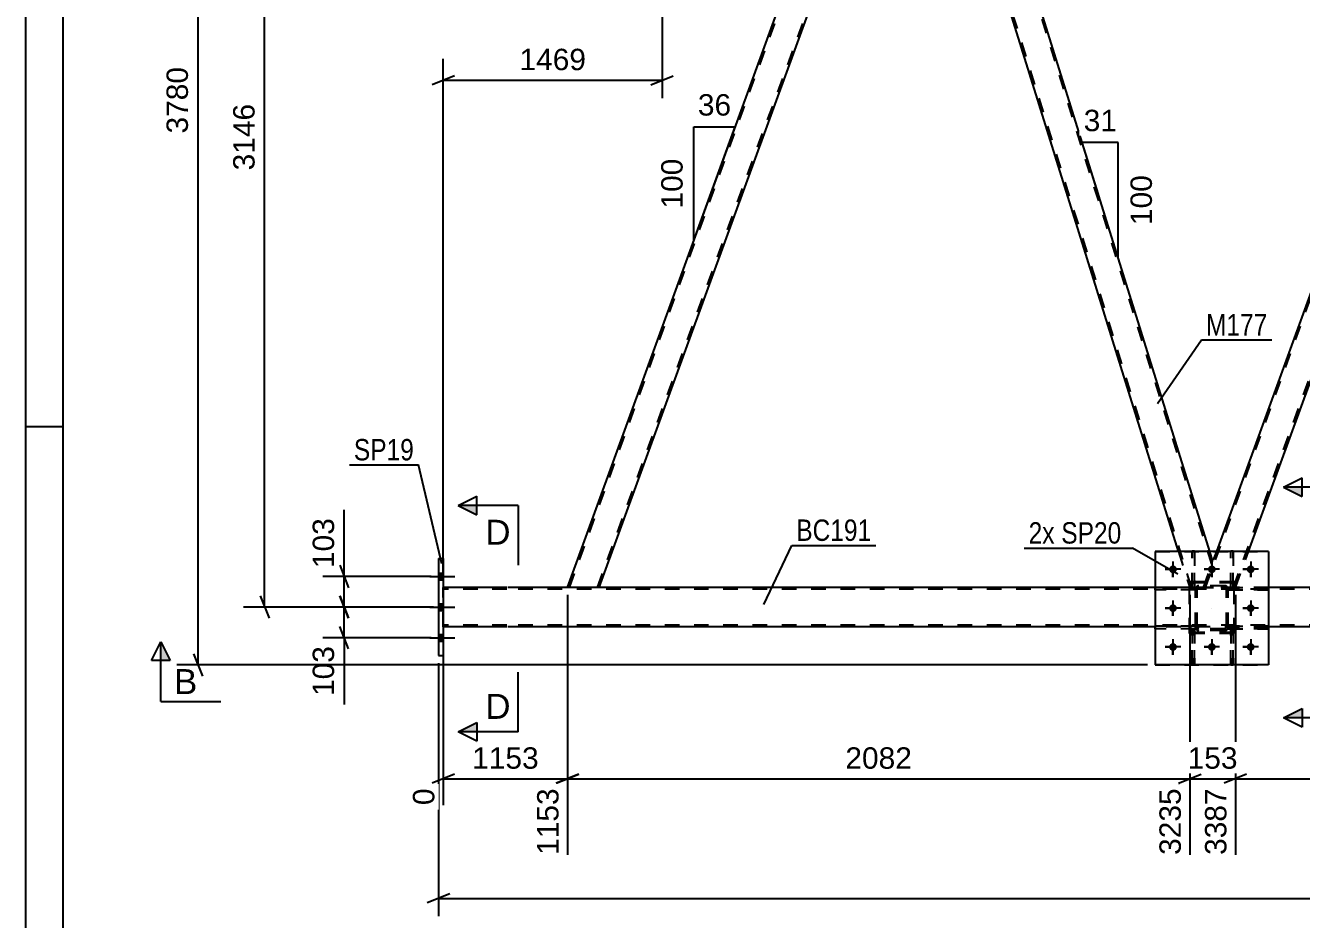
# Model space of a CAD drawing. Header units: millimetres. Extents: x -115 to 726, y -400 to 194.
# Drawn here: x -114.7 to 56.1, y -167.7 to -48 of the extents above; entities that cross this region are included whole.
import ezdxf

# ---------------------------------------------------------------- set-up
doc = ezdxf.new("R2010")
doc.units = ezdxf.units.MM
doc.linetypes.add('DXK_LINE_DOT2', pattern=[3.9198, 1.9599, -1.9599])
doc.linetypes.add('DXK_LINE_DOT3', pattern=[5.9187, 2.979, -0.9799, 0.9799, -0.9799])
doc.styles.add('Arial', font='arial.ttf', dxfattribs={"height": 0.2})
doc.styles.add('Arial Narrow', font='ARIALN.TTF', dxfattribs={"height": 0.2})

# ---------------------------------------------------------------- blocks, each defined once
blk = doc.blocks.new('Unknown-203724152-1113')
at = {"color": 5, "linetype": 'Continuous'}
for p, q in [((-114.68, 194.3), (-114.68, -399.7)), ((-109.68, 189.3), (-109.68, -394.7)), ((-109.68, -101.7), (-114.68, -101.7))]:
    blk.add_line(p, q, dxfattribs=at)
blk = doc.blocks.new('Bolt-203724152-3421 - 2793')
at = {"linetype": 'Continuous'}
for points in [[(39.42, -120.8, -1), (38.38, -120.8, -1)], [(44.62, -120.8, -1), (43.58, -120.8, -1)], [(49.82, -120.8, -1), (48.78, -120.8, -1)], [(39.42, -126, -1), (38.38, -126, -1)], [(49.82, -126, -1), (48.78, -126, -1)], [(39.42, -131.2, -1), (38.38, -131.2, -1)], [(44.62, -131.2, -1), (43.58, -131.2, -1)], [(49.82, -131.2, -1), (48.78, -131.2, -1)]]:
    blk.add_hatch(color=1, dxfattribs=at).paths.add_polyline_path(points)
at = {"color": 1, "linetype": 'Continuous'}
for p, q in [((39.94, -120.8), (37.86, -120.8)), ((38.9, -119.76), (38.9, -121.84)), ((45.14, -120.8), (43.06, -120.8)), ((44.1, -119.76), (44.1, -121.84)), ((50.34, -120.8), (48.26, -120.8)), ((49.3, -119.76), (49.3, -121.84)), ((39.94, -126), (37.86, -126)), ((38.9, -124.96), (38.9, -127.04)), ((50.34, -126), (48.26, -126)), ((49.3, -124.96), (49.3, -127.04)), ((39.94, -131.2), (37.86, -131.2)), ((38.9, -130.16), (38.9, -132.24)), ((45.14, -131.2), (43.06, -131.2)), ((44.1, -130.16), (44.1, -132.24)), ((50.34, -131.2), (48.26, -131.2)), ((49.3, -130.16), (49.3, -132.24))]:
    blk.add_line(p, q, dxfattribs=at)
blk = doc.blocks.new('Part-203724152-3171 - 2793')
at = {"color": 7, "linetype": 'DXK_LINE_DOT2'}
for p, q in [((51.7, -123.23), (46.3, -123.23)), ((46.3, -123.23), (46.3, -123.55)), ((46.3, -123.55), (51.7, -123.55)), ((46.9, -123.55), (46.9, -123.23)), ((51.7, -123.55), (51.7, -123.23))]:
    blk.add_line(p, q, dxfattribs=at)
blk = doc.blocks.new('Part-203724152-3135 - 2793')
at = {"color": 7, "linetype": 'DXK_LINE_DOT2'}
for p, q in [((46.65, -133.59), (46.65, -128.76)), ((46.65, -128.76), (46.97, -128.76)), ((46.65, -129.36), (46.97, -129.36)), ((46.97, -128.76), (46.97, -133.59)), ((46.97, -133.59), (46.65, -133.59))]:
    blk.add_line(p, q, dxfattribs=at)
blk = doc.blocks.new('Part-203724152-3162 - 2793')
at = {"color": 7, "linetype": 'DXK_LINE_DOT2'}
for p, q in [((47.1, -122.46), (41.1, -122.46)), ((41.1, -129.26), (41.1, -122.46)), ((47.1, -129.26), (47.1, -122.46)), ((47.1, -129.26), (41.1, -129.26))]:
    blk.add_line(p, q, dxfattribs=at)
blk = doc.blocks.new('Part-203724152-3001 - 2793')
at = {"color": 2, "linetype": 'Continuous'}
for p, q in [((-42.14, -123.22), (1.83, -2.4)), ((-37.89, -123.22), (4.69, -6.25))]:
    blk.add_line(p, q, dxfattribs=at)
at = {"color": 7, "linetype": 'DXK_LINE_DOT2'}
for p, q in [((-41.89, -123.22), (2.23, -2)), ((-38.14, -123.22), (5.98, -2)), ((1.83, -2.4), (1.98, -2)), ((6.23, -2), (1.98, -2)), ((4.69, -6.25), (6.23, -2)), ((-37.89, -123.22), (-42.14, -123.22))]:
    blk.add_line(p, q, dxfattribs=at)
blk = doc.blocks.new('Part-203724152-3046 - 2793')
at = {"color": 2, "linetype": 'Continuous'}
for p, q in [((6.09, -2.4), (4.69, -6.25)), ((43.83, -118.4), (7.68, -2.4)), ((39.64, -118.4), (4.69, -6.25))]:
    blk.add_line(p, q, dxfattribs=at)
at = {"color": 7, "linetype": 'DXK_LINE_DOT2'}
for p, q in [((6.23, -2), (6.09, -2.4)), ((7.55, -2), (6.23, -2)), ((44.12, -120.12), (7.3, -2)), ((7.68, -2.4), (7.55, -2)), ((41.4, -123.22), (4.82, -5.88)), ((39.64, -118.4), (41.15, -123.22)), ((44.25, -119.75), (43.83, -118.4)), ((42.99, -123.22), (44.25, -119.75)), ((41.15, -123.22), (42.99, -123.22))]:
    blk.add_line(p, q, dxfattribs=at)
blk = doc.blocks.new('Part-203724152-3051 - 2793')
at = {"color": 7, "linetype": 'DXK_LINE_DOT2'}
for p, q in [((43.25, -123.22), (87.37, -2)), ((46.99, -123.22), (91.11, -2)), ((87.11, -2), (86.97, -2.4)), ((90.62, -2), (87.11, -2)), ((87.37, -2), (87.39, -2)), ((89.82, -6.25), (91.37, -2)), ((42.99, -123.22), (44.75, -118.4)), ((47.25, -123.22), (49, -118.4)), ((47.25, -123.22), (42.99, -123.22))]:
    blk.add_line(p, q, dxfattribs=at)
at = {"color": 2, "linetype": 'Continuous'}
for p, q in [((44.75, -118.4), (86.97, -2.4)), ((91.37, -2), (90.62, -2)), ((49, -118.4), (89.82, -6.25))]:
    blk.add_line(p, q, dxfattribs=at)
blk = doc.blocks.new('Part-203724152-3169 - 2793')
at = {"color": 7, "linetype": 'DXK_LINE_DOT2'}
for p, q in [((41.9, -123.23), (36.5, -123.23)), ((36.5, -123.23), (36.5, -123.55)), ((41.9, -123.55), (36.5, -123.55)), ((41.3, -123.55), (41.3, -123.23)), ((41.9, -123.55), (41.9, -123.23))]:
    blk.add_line(p, q, dxfattribs=at)
blk = doc.blocks.new('Part-203724152-3165 - 2793')
at = {"color": 7, "linetype": 'DXK_LINE_DOT2'}
for p, q in [((41.45, -133.59), (41.45, -128.76)), ((41.45, -128.76), (41.77, -128.76)), ((41.45, -129.36), (41.77, -129.36)), ((41.77, -128.76), (41.77, -133.59)), ((41.77, -133.59), (41.45, -133.59))]:
    blk.add_line(p, q, dxfattribs=at)
blk = doc.blocks.new('Part-203724152-3096 - 2793')
at = {"color": 2, "linetype": 'Continuous'}
for p, q in [((-59.4, -119.36), (-58.76, -119.36)), ((-59.4, -119.36), (-59.4, -132.36)), ((-58.76, -119.36), (-58.76, -132.36)), ((-59.4, -132.36), (-58.76, -132.36))]:
    blk.add_line(p, q, dxfattribs=at)
blk = doc.blocks.new('Part-203724152-3101 - 2793')
at = {"color": 7, "linetype": 'DXK_LINE_DOT2'}
for p, q in [((36.5, -118.4), (51.7, -118.4)), ((36.5, -118.4), (36.5, -133.6)), ((51.7, -118.4), (51.7, -133.6)), ((36.5, -133.6), (51.7, -133.6))]:
    blk.add_line(p, q, dxfattribs=at)
blk = doc.blocks.new('Part-203724152-3137 - 2793')
at = {"color": 7, "linetype": 'DXK_LINE_DOT2'}
for p, q in [((46.65, -123.24), (46.65, -118.39)), ((46.65, -118.39), (46.97, -118.39)), ((46.97, -118.39), (46.97, -123.24)), ((46.65, -122.64), (46.97, -122.64)), ((46.97, -123.24), (46.65, -123.24))]:
    blk.add_line(p, q, dxfattribs=at)
blk = doc.blocks.new('Part-203724152-3144 - 2793')
at = {"color": 7, "linetype": 'DXK_LINE_DOT2'}
for p, q in [((46.97, -128.76), (46.65, -128.76)), ((46.65, -128.76), (46.65, -133.59)), ((46.65, -129.36), (46.97, -129.36)), ((46.97, -133.59), (46.97, -128.76)), ((46.65, -133.59), (46.97, -133.59))]:
    blk.add_line(p, q, dxfattribs=at)
blk = doc.blocks.new('Part-203724152-3146 - 2793')
at = {"color": 2, "linetype": 'Continuous'}
for p, q in [((46.65, -118.4), (46.65, -118.39)), ((46.97, -118.39), (46.65, -118.39)), ((46.97, -118.4), (46.97, -118.39))]:
    blk.add_line(p, q, dxfattribs=at)
at = {"color": 7, "linetype": 'DXK_LINE_DOT2'}
for p, q in [((46.65, -123.24), (46.65, -118.4)), ((46.97, -123.24), (46.97, -118.4)), ((46.65, -122.64), (46.97, -122.64)), ((46.97, -123.24), (46.65, -123.24))]:
    blk.add_line(p, q, dxfattribs=at)
blk = doc.blocks.new('Part-203724152-3163 - 2793')
at = {"color": 7, "linetype": 'DXK_LINE_DOT2'}
for p, q in [((41.9, -123.48), (41.93, -123.29)), ((41.93, -123.29), (41.9, -123.48)), ((41.9, -128.52), (41.9, -123.48)), ((42.14, -123.48), (42.15, -123.38)), ((42.14, -128.52), (42.14, -123.48)), ((42.15, -123.38), (42.21, -123.31)), ((42.19, -123.03), (42.38, -123)), ((42.38, -123), (42.19, -123.03)), ((42.21, -123.31), (42.28, -123.25)), ((42.28, -123.25), (42.38, -123.24)), ((45.82, -123), (42.38, -123)), ((42.38, -123.24), (45.82, -123.24)), ((45.82, -123), (46, -123.03)), ((46, -123.03), (45.82, -123)), ((45.82, -123.24), (45.91, -123.25)), ((45.91, -123.25), (45.99, -123.31)), ((45.99, -123.31), (46.04, -123.38)), ((46.04, -123.38), (46.06, -123.48)), ((46.06, -128.52), (46.06, -123.48)), ((46.26, -123.29), (46.3, -123.48)), ((46.3, -123.48), (46.26, -123.29)), ((46.3, -128.52), (46.3, -123.48)), ((41.93, -128.7), (41.9, -128.52)), ((41.9, -128.52), (41.93, -128.7)), ((42.15, -128.61), (42.14, -128.52)), ((42.21, -128.69), (42.15, -128.61)), ((42.38, -129), (42.19, -128.96)), ((42.19, -128.96), (42.38, -129)), ((42.28, -128.74), (42.21, -128.69)), ((42.38, -128.76), (42.28, -128.74)), ((45.82, -128.76), (42.38, -128.76)), ((45.82, -129), (42.38, -129)), ((45.91, -128.74), (45.82, -128.76)), ((46, -128.96), (45.82, -129)), ((45.82, -129), (46, -128.96)), ((45.99, -128.69), (45.91, -128.74)), ((46.04, -128.61), (45.99, -128.69)), ((46.06, -128.52), (46.04, -128.61)), ((46.3, -128.52), (46.26, -128.7)), ((46.26, -128.7), (46.3, -128.52))]:
    blk.add_line(p, q, dxfattribs=at)
at = {"color": 7, "linetype": 'DXK_LINE_DOT3'}
blk.add_line((44.1, -126), (44.1, -126), dxfattribs=at)
at = {"color": 7, "linetype": 'DXK_LINE_DOT2'}
for centre, start, end in [((42.38, -123.48), 112.5, 157.5), ((42.38, -123.48), 112.5, 157.5), ((45.82, -123.48), 22.5, 67.5), ((45.82, -123.48), 22.5, 67.5), ((42.38, -128.52), 202.5, 247.5), ((42.38, -128.52), 202.5, 247.5), ((45.82, -128.52), 292.5, 337.5), ((45.82, -128.52), 292.5, 337.5)]:
    blk.add_arc(centre, 0.48, start, end, dxfattribs=at)
blk = doc.blocks.new('Part-203724152-3167 - 2793')
at = {"color": 7, "linetype": 'DXK_LINE_DOT2'}
for p, q in [((41.45, -123.24), (41.45, -118.39)), ((41.45, -118.39), (41.77, -118.39)), ((41.77, -118.39), (41.77, -123.24)), ((41.45, -122.64), (41.77, -122.64)), ((41.45, -123.2), (41.45, -123.24)), ((41.77, -123.24), (41.45, -123.24))]:
    blk.add_line(p, q, dxfattribs=at)
blk = doc.blocks.new('Part-203724152-3168 - 2793')
at = {"color": 7, "linetype": 'DXK_LINE_DOT2'}
for p, q in [((41.9, -128.43), (36.5, -128.43)), ((36.5, -128.43), (36.5, -128.75)), ((41.9, -128.75), (36.5, -128.75)), ((41.3, -128.75), (41.3, -128.43)), ((41.9, -128.75), (41.9, -128.43))]:
    blk.add_line(p, q, dxfattribs=at)
blk = doc.blocks.new('Part-203724152-3170 - 2793')
at = {"color": 7, "linetype": 'DXK_LINE_DOT2'}
for p, q in [((51.7, -128.43), (46.3, -128.43)), ((46.3, -128.43), (46.3, -128.75)), ((46.3, -128.75), (51.7, -128.75)), ((46.9, -128.75), (46.9, -128.43)), ((51.7, -128.75), (51.7, -128.43))]:
    blk.add_line(p, q, dxfattribs=at)
blk = doc.blocks.new('Part-203724152-3172 - 2793')
at = {"color": 7, "linetype": 'DXK_LINE_DOT2'}
for p, q in [((41.9, -123.48), (41.93, -123.29)), ((41.93, -123.29), (41.9, -123.48)), ((41.9, -128.52), (41.9, -123.48)), ((42.14, -123.48), (42.15, -123.38)), ((42.14, -128.52), (42.14, -123.48)), ((42.15, -123.38), (42.21, -123.31)), ((42.19, -123.03), (42.38, -123)), ((42.38, -123), (42.19, -123.03)), ((42.21, -123.31), (42.28, -123.25)), ((42.28, -123.25), (42.38, -123.24)), ((45.82, -123), (42.38, -123)), ((42.38, -123.24), (45.82, -123.24)), ((45.82, -123), (46, -123.03)), ((46, -123.03), (45.82, -123)), ((45.82, -123.24), (45.91, -123.25)), ((45.91, -123.25), (45.99, -123.31)), ((45.99, -123.31), (46.04, -123.38)), ((46.04, -123.38), (46.06, -123.48)), ((46.06, -128.52), (46.06, -123.48)), ((46.26, -123.29), (46.3, -123.48)), ((46.3, -123.48), (46.26, -123.29)), ((46.3, -128.52), (46.3, -123.48)), ((41.93, -128.7), (41.9, -128.52)), ((41.9, -128.52), (41.93, -128.7)), ((42.15, -128.61), (42.14, -128.52)), ((42.21, -128.69), (42.15, -128.61)), ((42.38, -129), (42.19, -128.96)), ((42.19, -128.96), (42.38, -129)), ((42.28, -128.74), (42.21, -128.69)), ((42.38, -128.76), (42.28, -128.74)), ((45.82, -128.76), (42.38, -128.76)), ((45.82, -129), (42.38, -129)), ((45.91, -128.74), (45.82, -128.76)), ((46, -128.96), (45.82, -129)), ((45.82, -129), (46, -128.96)), ((45.99, -128.69), (45.91, -128.74)), ((46.04, -128.61), (45.99, -128.69)), ((46.06, -128.52), (46.04, -128.61)), ((46.3, -128.52), (46.26, -128.7)), ((46.26, -128.7), (46.3, -128.52))]:
    blk.add_line(p, q, dxfattribs=at)
at = {"color": 7, "linetype": 'DXK_LINE_DOT3'}
blk.add_line((44.1, -126), (44.1, -126), dxfattribs=at)
at = {"color": 7, "linetype": 'DXK_LINE_DOT2'}
for centre, start, end in [((42.38, -123.48), 112.5, 157.5), ((42.38, -123.48), 112.5, 157.5), ((45.82, -123.48), 22.5, 67.5), ((45.82, -123.48), 22.5, 67.5), ((42.38, -128.52), 202.5, 247.5), ((42.38, -128.52), 202.5, 247.5), ((45.82, -128.52), 292.5, 337.5), ((45.82, -128.52), 292.5, 337.5)]:
    blk.add_arc(centre, 0.48, start, end, dxfattribs=at)
blk = doc.blocks.new('Part-203724152-3174 - 2793')
at = {"color": 7, "linetype": 'DXK_LINE_DOT2'}
for p, q in [((41.77, -128.76), (41.45, -128.76)), ((41.45, -128.76), (41.45, -133.59)), ((41.45, -129.36), (41.77, -129.36)), ((41.77, -133.59), (41.77, -128.76)), ((41.45, -133.59), (41.77, -133.59))]:
    blk.add_line(p, q, dxfattribs=at)
blk = doc.blocks.new('Part-203724152-3176 - 2793')
at = {"color": 2, "linetype": 'Continuous'}
for p, q in [((41.45, -118.4), (41.45, -118.39)), ((41.77, -118.39), (41.45, -118.39)), ((41.77, -118.4), (41.77, -118.39))]:
    blk.add_line(p, q, dxfattribs=at)
at = {"color": 7, "linetype": 'DXK_LINE_DOT2'}
for p, q in [((41.45, -123.24), (41.45, -118.4)), ((41.77, -123.24), (41.77, -118.4)), ((41.45, -122.64), (41.77, -122.64)), ((41.77, -123.24), (41.45, -123.24))]:
    blk.add_line(p, q, dxfattribs=at)
blk = doc.blocks.new('Part-203724152-3177 - 2793')
at = {"color": 7, "linetype": 'DXK_LINE_DOT2'}
for p, q in [((41.9, -128.43), (36.5, -128.43)), ((36.5, -128.75), (36.5, -128.43)), ((41.9, -128.75), (36.5, -128.75)), ((41.3, -128.75), (41.3, -128.43)), ((41.9, -128.43), (41.9, -128.75))]:
    blk.add_line(p, q, dxfattribs=at)
blk = doc.blocks.new('Part-203724152-3178 - 2793')
at = {"color": 7, "linetype": 'DXK_LINE_DOT2'}
for p, q in [((41.9, -123.23), (36.5, -123.23)), ((36.5, -123.55), (36.5, -123.23)), ((41.9, -123.55), (36.5, -123.55)), ((41.3, -123.55), (41.3, -123.23)), ((41.9, -123.23), (41.9, -123.55))]:
    blk.add_line(p, q, dxfattribs=at)
blk = doc.blocks.new('Part-203724152-3179 - 2793')
at = {"color": 7, "linetype": 'DXK_LINE_DOT2'}
for p, q in [((46.3, -128.75), (46.3, -128.43)), ((46.3, -128.43), (51.7, -128.43)), ((51.7, -128.75), (46.3, -128.75)), ((46.9, -128.75), (46.9, -128.43)), ((51.7, -128.43), (51.7, -128.75))]:
    blk.add_line(p, q, dxfattribs=at)
blk = doc.blocks.new('Part-203724152-3180 - 2793')
at = {"color": 7, "linetype": 'DXK_LINE_DOT2'}
for p, q in [((46.3, -123.55), (46.3, -123.23)), ((46.3, -123.23), (51.7, -123.23)), ((51.7, -123.55), (46.3, -123.55)), ((46.9, -123.55), (46.9, -123.23)), ((51.7, -123.23), (51.7, -123.55))]:
    blk.add_line(p, q, dxfattribs=at)
blk = doc.blocks.new('Part-203724152-3190 - 2793')
at = {"color": 2, "linetype": 'Continuous'}
for p, q in [((51.7, -118.4), (36.5, -118.4)), ((36.5, -118.4), (36.5, -133.6)), ((51.7, -118.4), (51.7, -133.6)), ((51.7, -133.6), (36.5, -133.6))]:
    blk.add_line(p, q, dxfattribs=at)
blk = doc.blocks.new('Part-203724152-3410 - 2793')
at = {"color": 2, "linetype": 'Continuous'}
for p, q in [((-50.24, -123.22), (-58.76, -123.22)), ((36.5, -123.22), (-50.14, -123.22)), ((206.76, -123.22), (51.7, -123.22)), ((-50.24, -128.5), (-58.76, -128.5)), ((36.5, -128.5), (-50.14, -128.5)), ((206.76, -128.5), (51.7, -128.5))]:
    blk.add_line(p, q, dxfattribs=at)
at = {"color": 7, "linetype": 'DXK_LINE_DOT2'}
for p, q in [((-58.76, -128.5), (-58.76, -123.22)), ((-50.24, -123.46), (-58.76, -123.46)), ((623.52, -123.46), (-50.14, -123.46)), ((51.7, -123.22), (36.5, -123.22)), ((-50.24, -128.26), (-58.76, -128.26)), ((623.52, -128.26), (-50.14, -128.26)), ((51.7, -128.5), (36.5, -128.5))]:
    blk.add_line(p, q, dxfattribs=at)
blk = doc.blocks.new('Part-203724152-3411 - 2793')
at = {"color": 7, "linetype": 'DXK_LINE_DOT2'}
for p, q in [((47.1, -122.59), (41.1, -122.59)), ((41.1, -129.39), (41.1, -122.59)), ((47.1, -129.39), (47.1, -122.59)), ((47.1, -129.39), (41.1, -129.39))]:
    blk.add_line(p, q, dxfattribs=at)
blk = doc.blocks.new('Bolt-203724152-3414 - 2793')
at = {"linetype": 'Continuous'}
for points in [[(-58.76, -122.2), (-58.76, -121.32), (-59.4, -121.32), (-59.4, -122.2)], [(-58.76, -122.2), (-58.76, -121.32), (-59.4, -121.32), (-59.4, -122.2)], [(-58.76, -122.2), (-58.76, -121.32), (-59.4, -121.32), (-59.4, -122.2)], [(-58.76, -126.32), (-58.76, -125.44), (-59.4, -125.44), (-59.4, -126.32)], [(-58.76, -126.32), (-58.76, -125.44), (-59.4, -125.44), (-59.4, -126.32)], [(-58.76, -130.4), (-58.76, -129.52), (-59.4, -129.52), (-59.4, -130.4)], [(-58.76, -130.4), (-58.76, -129.52), (-59.4, -129.52), (-59.4, -130.4)], [(-58.76, -130.4), (-58.76, -129.52), (-59.4, -129.52), (-59.4, -130.4)]]:
    blk.add_hatch(color=1, dxfattribs=at).paths.add_polyline_path(points)
at = {"color": 1, "linetype": 'Continuous'}
for p, q in [((-60.56, -121.76), (-57.24, -121.76)), ((-60.56, -121.76), (-57.24, -121.76)), ((-60.56, -121.76), (-57.24, -121.76)), ((-59.4, -121.32), (-58.76, -121.32)), ((-59.4, -121.32), (-58.76, -121.32)), ((-59.4, -121.32), (-58.76, -121.32)), ((-59.4, -122.2), (-58.76, -122.2)), ((-59.4, -122.2), (-58.76, -122.2)), ((-59.4, -122.2), (-58.76, -122.2)), ((-60.56, -125.88), (-57.24, -125.88)), ((-60.56, -125.88), (-57.24, -125.88)), ((-59.4, -125.44), (-58.76, -125.44)), ((-59.4, -125.44), (-58.76, -125.44)), ((-59.4, -126.32), (-58.76, -126.32)), ((-59.4, -126.32), (-58.76, -126.32)), ((-59.4, -129.52), (-58.76, -129.52)), ((-59.4, -129.52), (-58.76, -129.52)), ((-59.4, -129.52), (-58.76, -129.52)), ((-60.56, -129.96), (-57.24, -129.96)), ((-60.56, -129.96), (-57.24, -129.96)), ((-60.56, -129.96), (-57.24, -129.96)), ((-59.4, -130.4), (-58.76, -130.4)), ((-59.4, -130.4), (-58.76, -130.4)), ((-59.4, -130.4), (-58.76, -130.4))]:
    blk.add_line(p, q, dxfattribs=at)
blk = doc.blocks.new('Bolt-203724152-3415 - 2793')
at = {"color": 1, "linetype": 'Continuous'}
for p, q in [((37.86, -120.8), (38.55, -120.8)), ((38.9, -119.76), (38.9, -120.45)), ((38.9, -121.84), (38.9, -121.14)), ((39.94, -120.8), (39.24, -120.8)), ((43.06, -120.8), (43.75, -120.8)), ((44.1, -119.76), (44.1, -120.45)), ((44.1, -121.84), (44.1, -121.14)), ((45.14, -120.8), (44.44, -120.8)), ((48.26, -120.8), (48.95, -120.8)), ((49.3, -119.76), (49.3, -120.45)), ((49.3, -121.84), (49.3, -121.14)), ((50.34, -120.8), (49.64, -120.8)), ((37.86, -126), (38.55, -126)), ((38.9, -124.96), (38.9, -125.65)), ((38.9, -127.04), (38.9, -126.34)), ((39.94, -126), (39.24, -126)), ((48.26, -126), (48.95, -126)), ((49.3, -124.96), (49.3, -125.65)), ((49.3, -127.04), (49.3, -126.34)), ((50.34, -126), (49.64, -126)), ((37.86, -131.2), (38.55, -131.2)), ((38.9, -130.16), (38.9, -130.85)), ((39.94, -131.2), (39.24, -131.2)), ((43.06, -131.2), (43.75, -131.2)), ((44.1, -130.16), (44.1, -130.85)), ((45.14, -131.2), (44.44, -131.2)), ((48.26, -131.2), (48.95, -131.2)), ((49.3, -130.16), (49.3, -130.85)), ((50.34, -131.2), (49.64, -131.2)), ((38.9, -132.24), (38.9, -131.54)), ((44.1, -132.24), (44.1, -131.54)), ((49.3, -132.24), (49.3, -131.54))]:
    blk.add_line(p, q, dxfattribs=at)
blk = doc.blocks.new('StraightDimension-203724152-3857 - 2793')
at = {"color": 7, "linetype": 'Continuous'}
for p, q in [((-59.4, -133.36), (-59.4, -167.26)), ((-57.9, -164.26), (-60.9, -165.46)), ((-59.4, -164.86), (667.81, -164.86))]:
    blk.add_line(p, q, dxfattribs=at)
blk = doc.blocks.new('StraightDimension-203724152-3690 - 2793')
at = {"color": 7, "linetype": 'Continuous'}
for p, q in [((-42.14, -124.22), (-42.14, -159.04)), ((41.15, -124.22), (41.15, -159.04)), ((-40.64, -148.25), (-43.64, -149.45)), ((39.65, -149.45), (42.65, -148.25)), ((-42.14, -148.85), (41.15, -148.85))]:
    blk.add_line(p, q, dxfattribs=at)
at = {"color": 0}
blk.add_wipeout([(4.55, -148.1), (4.55, -143.9), (-5.55, -143.9), (-5.55, -148.1)], dxfattribs=at)
at = {"color": 0, "linetype": 'Continuous'}
blk.add_wipeout([(40.55, -149.55), (36.35, -149.55), (36.35, -159.64), (40.55, -159.64)], dxfattribs=at)
at = {"color": 3, "style": 'Arial'}
blk.add_text('2082', height=2.865, dxfattribs=at).set_placement((-4.95, -147.5))
at = {"color": 3, "linetype": 'Continuous', "style": 'Arial'}
blk.add_text('3235', height=2.865, rotation=90.0002, dxfattribs=at).set_placement((39.95, -159.04))
blk = doc.blocks.new('StraightDimension-203724152-3654 - 2793')
at = {"color": 7, "linetype": 'Continuous'}
for p, q in [((47.25, -124.22), (47.25, -159.04)), ((126.28, -124.22), (126.28, -159.04)), ((48.75, -148.25), (45.75, -149.45)), ((124.78, -149.45), (127.78, -148.25)), ((47.25, -148.85), (126.28, -148.85))]:
    blk.add_line(p, q, dxfattribs=at)
at = {"color": 0}
blk.add_wipeout([(91.81, -148.1), (91.81, -143.9), (81.72, -143.9), (81.72, -148.1)], dxfattribs=at)
at = {"color": 0, "linetype": 'Continuous'}
blk.add_wipeout([(125.68, -149.55), (121.48, -149.55), (121.48, -159.64), (125.68, -159.64)], dxfattribs=at)
at = {"color": 3, "style": 'Arial'}
blk.add_text('1976', height=2.865, dxfattribs=at).set_placement((82.32, -147.5))
at = {"color": 3, "linetype": 'Continuous', "style": 'Arial'}
blk.add_text('5363', height=2.865, rotation=90.0002, dxfattribs=at).set_placement((125.08, -159.04))
blk = doc.blocks.new('StraightDimension-203724152-4254 - 2793')
at = {"color": 7, "linetype": 'Continuous'}
for p, q in [((-29.49, -3), (-29.49, -57.71)), ((-58.76, -122.22), (-58.76, -52.46)), ((-57.26, -54.71), (-60.26, -55.91)), ((-58.76, -55.31), (-29.49, -55.31)), ((-30.99, -55.91), (-27.99, -54.71))]:
    blk.add_line(p, q, dxfattribs=at)
at = {"color": 0}
blk.add_wipeout([(-39.08, -54.56), (-39.08, -50.36), (-49.17, -50.36), (-49.17, -54.56)], dxfattribs=at)
at = {"color": 3, "style": 'Arial'}
blk.add_text('1469', height=2.865, dxfattribs=at).set_placement((-48.57, -53.96))
blk = doc.blocks.new('AngleDimension-203724152-12918 - 2793')
at = {"color": 7, "linetype": 'Continuous'}
for p, q in [((28.94, -70.62), (26.76, -63.63)), ((31.58, -63.63), (26.76, -63.63)), ((31.58, -79.1), (26.76, -63.63)), ((31.58, -79.1), (31.58, -63.63))]:
    blk.add_line(p, q, dxfattribs=at)
at = {"color": 0}
for points in [[(32, -62.73), (32, -58.53), (26.35, -58.53), (26.35, -62.73)], [(36.68, -67.43), (32.48, -67.43), (32.48, -75.3), (36.68, -75.3)]]:
    blk.add_wipeout(points, dxfattribs=at)
at = {"color": 3, "style": 'Arial'}
blk.add_text('31', height=2.865, dxfattribs=at).set_placement((26.95, -62.13))
blk.add_text('100', height=2.865, rotation=90.0002, dxfattribs=at).set_placement((36.08, -74.7))
blk = doc.blocks.new('StraightDimension-203724152-4329 - 2793')
at = {"color": 7, "linetype": 'Continuous'}
for p, q in [((-72.63, -120.26), (-71.43, -123.26)), ((-60.4, -121.76), (-74.88, -121.76)), ((-72.03, -125.86), (-72.03, -121.76)), ((-71.43, -127.36), (-72.63, -124.36)), ((-60.08, -125.86), (-74.88, -125.86))]:
    blk.add_line(p, q, dxfattribs=at)
at = {"color": 0}
blk.add_wipeout([(-72.78, -113.36), (-76.98, -113.36), (-76.98, -121.23), (-72.78, -121.23)], dxfattribs=at)
at = {"color": 7, "linetype": 'Continuous'}
blk.add_line((-72.03, -121.76), (-72.03, -112.84), dxfattribs=at)
blk.add_line((-72.03, -121.76), (-72.03, -112.84), dxfattribs=at)
at = {"color": 3, "style": 'Arial'}
blk.add_text('103', height=2.865, rotation=90.0002, dxfattribs=at).set_placement((-73.38, -120.63))
blk = doc.blocks.new('AngleDimension-203724152-3432 - 2793')
at = {"color": 7, "linetype": 'Continuous'}
for p, q in [((-25.23, -61.54), (-19.69, -61.54)), ((-25.23, -76.76), (-19.69, -61.54)), ((-25.23, -76.76), (-25.23, -61.54)), ((-22.52, -69.3), (-19.69, -61.54))]:
    blk.add_line(p, q, dxfattribs=at)
at = {"color": 0}
for points in [[(-19.64, -60.64), (-19.64, -56.44), (-25.29, -56.44), (-25.29, -60.64)], [(-26.13, -65.22), (-30.33, -65.22), (-30.33, -73.09), (-26.13, -73.09)]]:
    blk.add_wipeout(points, dxfattribs=at)
at = {"color": 3, "style": 'Arial'}
blk.add_text('36', height=2.865, dxfattribs=at).set_placement((-24.69, -60.04))
blk.add_text('100', height=2.865, rotation=90.0002, dxfattribs=at).set_placement((-26.73, -72.49))
blk = doc.blocks.new('StraightDimension-203724152-3672 - 2793')
at = {"color": 7, "linetype": 'Continuous'}
for p, q in [((41.15, -124.22), (41.15, -159.04)), ((47.25, -124.22), (47.25, -159.04)), ((39.65, -149.45), (42.65, -148.25)), ((48.75, -148.25), (45.75, -149.45)), ((41.15, -148.85), (47.25, -148.85))]:
    blk.add_line(p, q, dxfattribs=at)
at = {"color": 0}
blk.add_wipeout([(48.13, -148.1), (48.13, -143.9), (40.26, -143.9), (40.26, -148.1)], dxfattribs=at)
at = {"color": 0, "linetype": 'Continuous'}
blk.add_wipeout([(46.65, -149.55), (42.45, -149.55), (42.45, -159.64), (46.65, -159.64)], dxfattribs=at)
at = {"color": 3, "style": 'Arial'}
blk.add_text('153', height=2.865, dxfattribs=at).set_placement((40.86, -147.5))
at = {"color": 3, "linetype": 'Continuous', "style": 'Arial'}
blk.add_text('3387', height=2.865, rotation=90.0002, dxfattribs=at).set_placement((46.05, -159.04))
blk = doc.blocks.new('StraightDimension-203724152-3705 - 2793')
at = {"color": 7, "linetype": 'Continuous'}
for p, q in [((-42.14, -124.22), (-42.14, -159.04)), ((-58.76, -129.5), (-58.76, -152.37)), ((-57.26, -148.25), (-60.26, -149.45)), ((-43.64, -149.45), (-40.64, -148.25)), ((-58.76, -148.85), (-42.14, -148.85))]:
    blk.add_line(p, q, dxfattribs=at)
at = {"color": 0}
blk.add_wipeout([(-45.41, -148.1), (-45.41, -143.9), (-55.5, -143.9), (-55.5, -148.1)], dxfattribs=at)
at = {"color": 0, "linetype": 'Continuous'}
for points in [[(-59.36, -149.55), (-63.56, -149.55), (-63.56, -152.97), (-59.36, -152.97)], [(-42.74, -149.55), (-46.94, -149.55), (-46.94, -159.64), (-42.74, -159.64)]]:
    blk.add_wipeout(points, dxfattribs=at)
at = {"color": 3, "style": 'Arial'}
blk.add_text('1153', height=2.865, dxfattribs=at).set_placement((-54.9, -147.5))
at = {"color": 3, "linetype": 'Continuous', "style": 'Arial'}
for s, height, p in [('0', 2.87, (-59.96, -152.37)), ('1153', 2.865, (-43.34, -159.04))]:
    blk.add_text(s, height=height, rotation=90.0002, dxfattribs=at).set_placement(p)
blk = doc.blocks.new('StraightDimension-203724152-4339 - 2793')
at = {"color": 7, "linetype": 'Continuous'}
for p, q in [((-72.63, -124.36), (-71.43, -127.36)), ((-60.08, -125.86), (-74.88, -125.86)), ((-72.03, -129.96), (-72.03, -125.86)), ((-71.43, -131.46), (-72.63, -128.46)), ((-60.4, -129.96), (-74.88, -129.96))]:
    blk.add_line(p, q, dxfattribs=at)
at = {"color": 0}
blk.add_wipeout([(-72.78, -130.49), (-76.98, -130.49), (-76.98, -138.36), (-72.78, -138.36)], dxfattribs=at)
at = {"color": 7, "linetype": 'Continuous'}
blk.add_line((-72.03, -129.96), (-72.03, -138.88), dxfattribs=at)
blk.add_line((-72.03, -129.96), (-72.03, -138.88), dxfattribs=at)
at = {"color": 3, "style": 'Arial'}
blk.add_text('103', height=2.865, rotation=90.0002, dxfattribs=at).set_placement((-73.38, -137.76))
blk = doc.blocks.new('StraightDimension-203724152-4417 - 2793')
at = {"color": 7, "linetype": 'Continuous'}
for p, q in [((-90.99, 16.1), (-92.19, 19.1)), ((-27.5, 17.6), (-94.44, 17.6)), ((-91.59, -133.6), (-91.59, 17.6)), ((-92.19, -132.1), (-90.99, -135.1)), ((35.5, -133.6), (-94.44, -133.6))]:
    blk.add_line(p, q, dxfattribs=at)
at = {"color": 0}
blk.add_wipeout([(-92.34, -52.95), (-96.54, -52.95), (-96.54, -63.04), (-92.34, -63.04)], dxfattribs=at)
at = {"color": 3, "style": 'Arial'}
blk.add_text('3780', height=2.865, rotation=90.0002, dxfattribs=at).set_placement((-92.94, -62.44))
blk = doc.blocks.new('StraightDimension-203724152-4660 - 2793')
at = {"color": 7, "linetype": 'Continuous'}
for p, q in [((-82.07, -1.5), (-83.27, 1.5)), ((-31.13, 0), (-85.52, 0)), ((-82.67, -125.86), (-82.67, 0)), ((-83.27, -124.36), (-82.07, -127.36)), ((-60.4, -125.86), (-85.52, -125.86))]:
    blk.add_line(p, q, dxfattribs=at)
at = {"color": 0}
blk.add_wipeout([(-83.42, -57.88), (-87.62, -57.88), (-87.62, -67.98), (-83.42, -67.98)], dxfattribs=at)
at = {"color": 3, "style": 'Arial'}
blk.add_text('3146', height=2.865, rotation=90.0002, dxfattribs=at).set_placement((-84.02, -67.38))
blk = doc.blocks.new('Mark-203724152-3042 - 2793')
at = {"color": 0}
blk.add_wipeout([(51.53, -89.49), (51.53, -86.49), (43.31, -86.49), (43.31, -89.49)], dxfattribs=at)
blk.add_wipeout([(51.53, -89.49), (51.53, -86.49), (43.31, -86.49), (43.31, -89.49)], dxfattribs=at)
at = {"color": 30, "linetype": 'Continuous'}
for p, q in [((36.81, -98.59), (42.71, -90.09)), ((42.71, -90.09), (52.13, -90.09))]:
    blk.add_line(p, q, dxfattribs=at)
at = {"color": 3, "style": 'Arial Narrow'}
blk.add_text('M177', height=2.863, dxfattribs=at).set_placement((43.31, -89.49))
blk = doc.blocks.new('Mark-203724152-3092 - 2793')
at = {"color": 0}
blk.add_wipeout([(-62.69, -106.21), (-62.69, -103.21), (-70.73, -103.21), (-70.73, -106.21)], dxfattribs=at)
blk.add_wipeout([(-62.69, -106.21), (-62.69, -103.21), (-70.73, -103.21), (-70.73, -106.21)], dxfattribs=at)
at = {"color": 30, "linetype": 'Continuous'}
for p in [(-71.33, -106.81), (-58.97, -120.07)]:
    blk.add_line(p, (-62.09, -106.81), dxfattribs=at)
at = {"color": 3, "style": 'Arial Narrow'}
blk.add_text('SP19', height=2.863, dxfattribs=at).set_placement((-70.73, -106.21))
blk = doc.blocks.new('SectionMark-203724152-4687 - 2793')
at = {"linetype": 'Continuous'}
blk.add_hatch(color=6, dxfattribs=at).paths.add_polyline_path([(-95.3, -133), (-96.55, -133), (-96.55, -130.5)])
at = {"color": 6, "linetype": 'Continuous'}
for p, q in [((-97.8, -133), (-96.55, -130.5)), ((-96.55, -138.5), (-96.55, -130.5)), ((-96.55, -130.5), (-95.3, -133)), ((-95.3, -133), (-97.8, -133)), ((-96.55, -138.5), (-88.55, -138.5))]:
    blk.add_line(p, q, dxfattribs=at)
at = {"color": 0, "linetype": 'Continuous'}
blk.add_wipeout([(-91.69, -137.5), (-91.69, -134), (-94.8, -134), (-94.8, -137.5)], dxfattribs=at)
at = {"color": 3, "linetype": 'Continuous', "style": 'Arial'}
blk.add_text('B', height=3.34, dxfattribs=at).set_placement((-94.8, -137.5))
blk = doc.blocks.new('Mark-203724152-3406 - 2793')
at = {"color": 0}
blk.add_wipeout([(-1.47, -116.99), (-1.47, -113.99), (-11.52, -113.99), (-11.52, -116.99)], dxfattribs=at)
blk.add_wipeout([(-1.47, -116.99), (-1.47, -113.99), (-11.52, -113.99), (-11.52, -116.99)], dxfattribs=at)
at = {"color": 30, "linetype": 'Continuous'}
for p, q in [((-15.84, -125.51), (-12.12, -117.59)), ((-12.12, -117.59), (-0.87, -117.59))]:
    blk.add_line(p, q, dxfattribs=at)
at = {"color": 3, "style": 'Arial Narrow'}
blk.add_text('BC191', height=2.863, dxfattribs=at).set_placement((-11.52, -116.99))
blk = doc.blocks.new('SectionMark-203724152-4683 - 2793')
at = {"linetype": 'Continuous'}
for points in [[(-54.26, -112.25), (-54.26, -113.5), (-56.76, -112.25)], [(-54.26, -141.32), (-54.26, -142.57), (-56.76, -142.57)]]:
    blk.add_hatch(color=6, dxfattribs=at).paths.add_polyline_path(points)
at = {"color": 6, "linetype": 'Continuous'}
for p, q in [((-56.76, -112.25), (-54.26, -111)), ((-54.26, -113.5), (-54.26, -111)), ((-48.76, -112.25), (-56.76, -112.25)), ((-56.76, -112.25), (-54.26, -113.5)), ((-48.76, -112.25), (-48.76, -120.25)), ((-48.76, -142.57), (-48.76, -134.57)), ((-56.76, -142.57), (-54.26, -141.32)), ((-54.26, -141.32), (-54.26, -143.82)), ((-48.76, -142.57), (-56.76, -142.57)), ((-54.26, -143.82), (-56.76, -142.57))]:
    blk.add_line(p, q, dxfattribs=at)
at = {"color": 0, "linetype": 'Continuous'}
for points in [[(-49.76, -117.5), (-49.76, -114), (-53.13, -114), (-53.13, -117.5)], [(-49.76, -140.82), (-49.76, -137.32), (-53.13, -137.32), (-53.13, -140.82)]]:
    blk.add_wipeout(points, dxfattribs=at)
at = {"color": 3, "linetype": 'Continuous', "style": 'Arial'}
for p in [(-53.13, -117.5), (-53.13, -140.82)]:
    blk.add_text('D', height=3.34, dxfattribs=at).set_placement(p)
blk = doc.blocks.new('SectionMark-203724152-4685 - 2793')
at = {"linetype": 'Continuous'}
for points in [[(56.2, -109.78), (56.2, -111.03), (53.7, -109.78)], [(56.2, -139.44), (56.2, -140.69), (53.7, -140.69)]]:
    blk.add_hatch(color=6, dxfattribs=at).paths.add_polyline_path(points)
at = {"color": 6, "linetype": 'Continuous'}
for p, q in [((53.7, -109.78), (56.2, -108.53)), ((56.2, -111.03), (56.2, -108.53)), ((61.7, -109.78), (53.7, -109.78)), ((53.7, -109.78), (56.2, -111.03)), ((61.7, -109.78), (61.7, -117.78)), ((61.7, -140.69), (61.7, -132.69)), ((53.7, -140.69), (56.2, -139.44)), ((56.2, -139.44), (56.2, -141.94)), ((61.7, -140.69), (53.7, -140.69)), ((56.2, -141.94), (53.7, -140.69))]:
    blk.add_line(p, q, dxfattribs=at)
at = {"color": 0, "linetype": 'Continuous'}
for points in [[(60.7, -115.03), (60.7, -111.53), (57.59, -111.53), (57.59, -115.03)], [(60.7, -138.94), (60.7, -135.44), (57.59, -135.44), (57.59, -138.94)]]:
    blk.add_wipeout(points, dxfattribs=at)
at = {"color": 3, "linetype": 'Continuous', "style": 'Arial'}
for p in [(57.59, -115.03), (57.59, -138.94)]:
    blk.add_text('E', height=3.34, dxfattribs=at).set_placement(p)
blk = doc.blocks.new('MarkSet-203724152-4727 - 2793')
at = {"color": 30, "linetype": 'Continuous'}
blk.add_line((39.55, -121.45), (33.49, -117.95), dxfattribs=at)
at = {"color": 0}
for points in [[(23.05, -117.35), (23.05, -114.35), (19.58, -114.35), (19.58, -117.35)], [(31.99, -117.35), (31.99, -114.35), (23.95, -114.35), (23.95, -117.35)]]:
    blk.add_wipeout(points, dxfattribs=at)
for points in [[(23.05, -117.35), (23.05, -114.35), (19.58, -114.35), (19.58, -117.35)], [(31.99, -117.35), (31.99, -114.35), (23.95, -114.35), (23.95, -117.35)]]:
    blk.add_wipeout(points, dxfattribs=at)
at = {"color": 30, "linetype": 'Continuous'}
blk.add_line((18.98, -117.95), (33.49, -117.95), dxfattribs=at)
at = {"color": 3, "style": 'Arial Narrow'}
for s, p in [('2x', (19.58, -117.35)), ('SP20', (23.95, -117.35))]:
    blk.add_text(s, height=2.863, dxfattribs=at).set_placement(p)

msp = doc.modelspace()

# ---------------------------------------------------------------- block references
for name in ['Unknown-203724152-1113', 'Part-203724152-3001 - 2793', 'Part-203724152-3046 - 2793', 'Part-203724152-3051 - 2793', 'Part-203724152-3096 - 2793', 'Part-203724152-3101 - 2793', 'Part-203724152-3190 - 2793', 'Part-203724152-3167 - 2793', 'Part-203724152-3176 - 2793', 'Part-203724152-3137 - 2793', 'Part-203724152-3146 - 2793', 'Bolt-203724152-3421 - 2793', 'Bolt-203724152-3415 - 2793', 'Bolt-203724152-3414 - 2793', 'Part-203724152-3162 - 2793', 'Part-203724152-3411 - 2793', 'Part-203724152-3410 - 2793', 'Part-203724152-3169 - 2793', 'Part-203724152-3178 - 2793', 'Part-203724152-3163 - 2793', 'Part-203724152-3172 - 2793', 'Part-203724152-3171 - 2793', 'Part-203724152-3180 - 2793', 'Part-203724152-3168 - 2793', 'Part-203724152-3177 - 2793', 'Part-203724152-3165 - 2793', 'Part-203724152-3174 - 2793', 'Part-203724152-3170 - 2793', 'Part-203724152-3179 - 2793', 'Part-203724152-3135 - 2793', 'Part-203724152-3144 - 2793']:
    msp.add_blockref(name, (0, 0))

# ---------------------------------------------------------------- next in the draw order: block references
msp.add_blockref('StraightDimension-203724152-3857 - 2793', (0, 0))

# ---------------------------------------------------------------- next in the draw order: block references
for name in ['StraightDimension-203724152-4254 - 2793', 'AngleDimension-203724152-12918 - 2793', 'Mark-203724152-3042 - 2793', 'StraightDimension-203724152-3690 - 2793', 'StraightDimension-203724152-3654 - 2793']:
    msp.add_blockref(name, (0, 0))

# ---------------------------------------------------------------- next in the draw order: block references
for name in ['AngleDimension-203724152-3432 - 2793', 'StraightDimension-203724152-4329 - 2793', 'StraightDimension-203724152-3672 - 2793']:
    msp.add_blockref(name, (0, 0))

# ---------------------------------------------------------------- next in the draw order: block references
msp.add_blockref('StraightDimension-203724152-3705 - 2793', (0, 0))

# ---------------------------------------------------------------- next in the draw order: block references
msp.add_blockref('StraightDimension-203724152-4339 - 2793', (0, 0))

# ---------------------------------------------------------------- next in the draw order: block references
msp.add_blockref('StraightDimension-203724152-4417 - 2793', (0, 0))

# ---------------------------------------------------------------- next in the draw order: block references
for name in ['StraightDimension-203724152-4660 - 2793', 'Mark-203724152-3406 - 2793', 'MarkSet-203724152-4727 - 2793', 'SectionMark-203724152-4687 - 2793']:
    msp.add_blockref(name, (0, 0))

# ---------------------------------------------------------------- next in the draw order: block references
for name in ['Mark-203724152-3092 - 2793', 'SectionMark-203724152-4685 - 2793', 'SectionMark-203724152-4683 - 2793']:
    msp.add_blockref(name, (0, 0))

doc.saveas('drawing.dxf')
